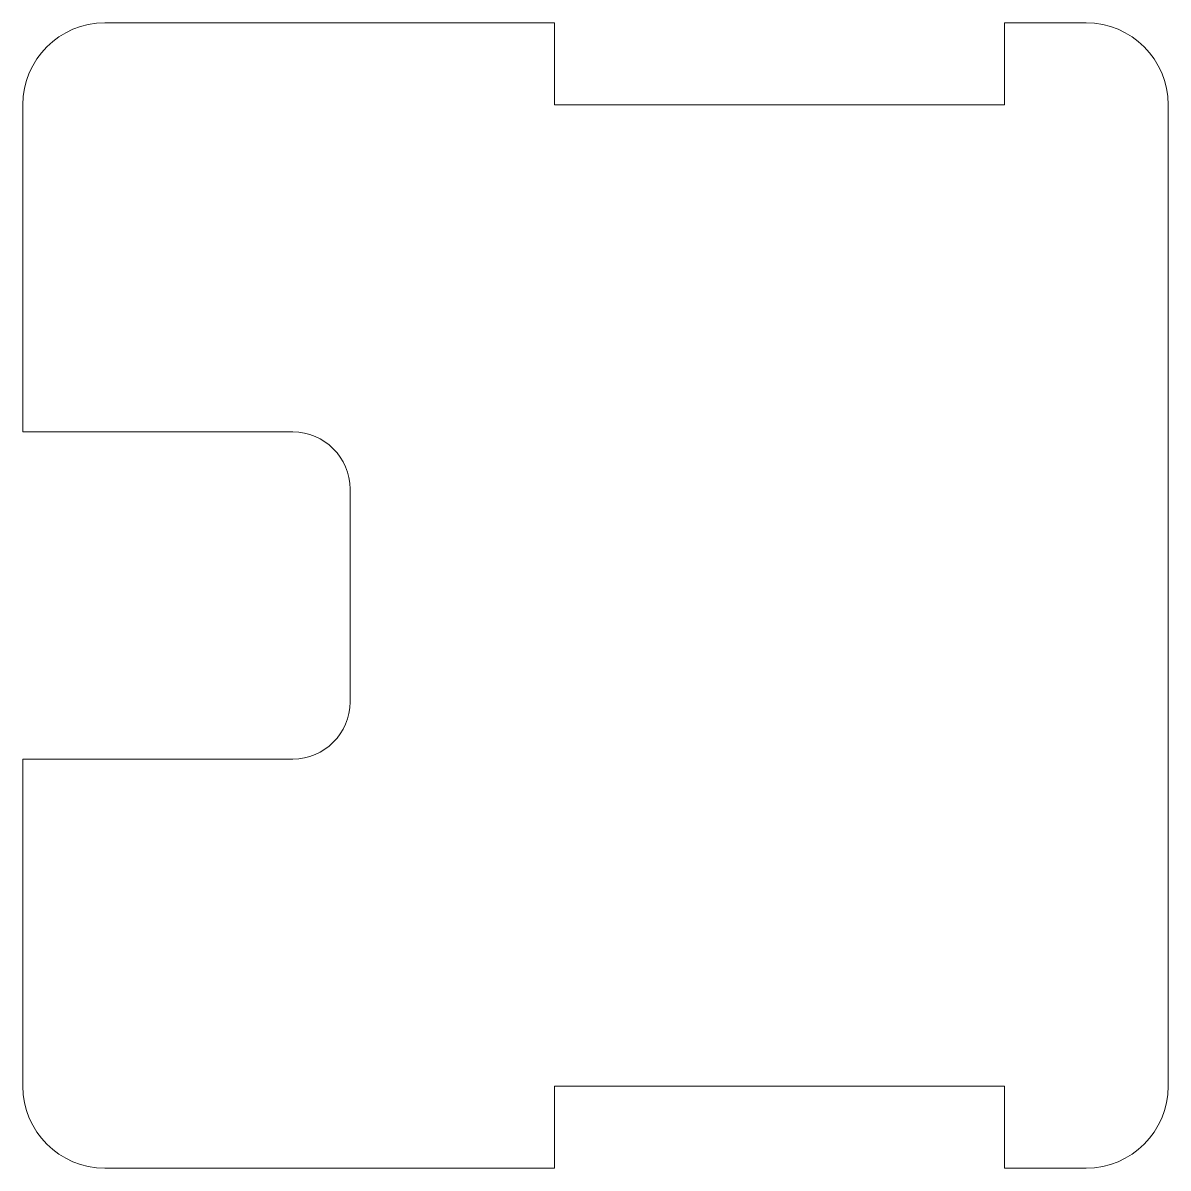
# Model space of a CAD drawing. Header units: inches. Extents: x -14 to 0, y 0 to 14.
import ezdxf

# ---------------------------------------------------------------- set-up
doc = ezdxf.new("R2010")
doc.units = ezdxf.units.IN
doc.header["$MEASUREMENT"] = 0

msp = doc.modelspace()

# ---------------------------------------------------------------- linework, layer by layer
at = {"color": 7, "linetype": 'Continuous', "lineweight": 15}
for p, q in [((-13, 14), (-7.5, 14)), ((-7.5, 14), (-7.5, 13)), ((-2, 13), (-2, 14)), ((-2, 14), (-1, 14)), ((-14, 9), (-14, 13)), ((-7.5, 13), (-2, 13)), ((0, 13), (0, 1)), ((-10.7, 9), (-14, 9)), ((-10, 5.7), (-10, 8.3)), ((-14, 5), (-10.7, 5)), ((-14, 1), (-14, 5)), ((-2, 1), (-7.5, 1)), ((-7.5, 1), (-7.5, 0)), ((-2, 0), (-2, 1)), ((-7.5, 0), (-13, 0)), ((-1, 0), (-2, 0))]:
    msp.add_line(p, q, dxfattribs=at)
for centre, radius, start, end in [((-13, 13), 1, 90, 180), ((-1, 13), 1, 0, 90), ((-10.7, 8.3), 0.7, 0, 90), ((-10.7, 5.7), 0.7, 270, 0), ((-13, 1), 1, 180, 270), ((-1, 1), 1, 270, 0)]:
    msp.add_arc(centre, radius, start, end, dxfattribs=at)

doc.saveas('drawing.dxf')
